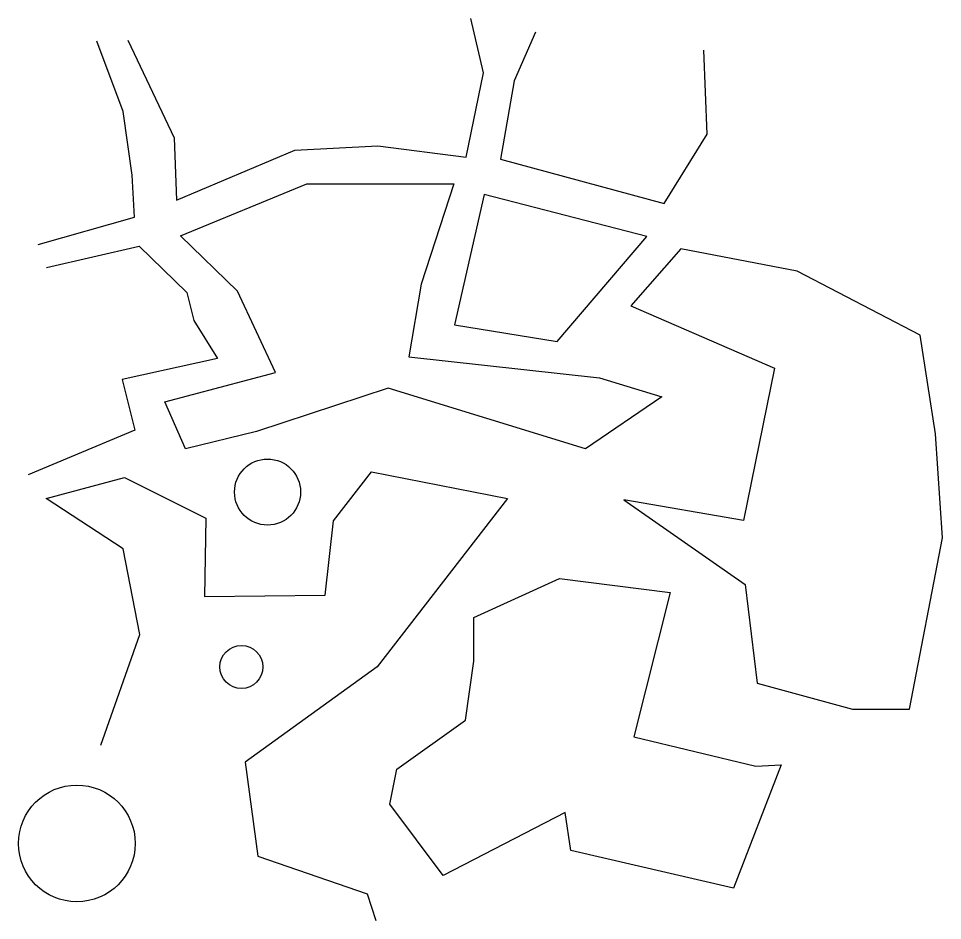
# Model space of a CAD drawing. Header units: millimetres. Extents: x 2.9 to 100.8, y 13.2 to 108.8.
import ezdxf

# ---------------------------------------------------------------- set-up
doc = ezdxf.new("R2010")
doc.units = ezdxf.units.MM
doc.layers.add('Default', color=18, linetype='Continuous', true_color=0x000000)

# ---------------------------------------------------------------- blocks, each defined once
blk = doc.blocks.new('ThisBlock')
at = {"layer": 'Default'}
for points in [[(14.439, 106.519), (19.377, 96.16), (19.618, 89.536), (32.144, 94.836), (40.937, 95.317), (50.331, 94.113), (52.138, 103.026), (50.813, 108.807)], [(57.678, 107.362), (55.39, 102.183), (53.945, 93.872), (71.289, 89.175), (75.865, 96.522), (75.504, 105.435)], [(4.945, 84.827), (15.162, 87.729), (14.921, 92.186), (13.957, 98.931), (11.187, 106.398)], [(5.832, 82.414), (15.646, 84.644), (20.702, 79.737), (21.445, 76.764), (23.973, 72.749), (13.862, 70.518), (15.2, 65.165), (3.899, 60.407)], [(11.581, 31.737), (15.744, 43.484), (13.96, 52.554), (5.782, 57.907), (14.109, 60.138), (22.733, 55.826), (22.584, 47.499), (35.372, 47.647), (36.264, 55.528), (40.279, 60.733), (54.703, 57.907), (40.874, 40.064), (26.897, 29.953), (28.235, 19.99), (39.833, 15.975), (40.725, 13.15)]]:
    blk.add_lwpolyline(points, dxfattribs=at)
for points in [[(18.368, 68.137), (30.117, 71.258), (26.078, 79.886), (20.02, 85.76), (33.421, 91.268), (49.025, 91.268), (45.537, 80.62), (44.252, 72.91), (64.445, 70.707), (71.054, 68.688), (62.976, 63.181), (42.049, 69.606), (28.097, 65.017), (20.571, 63.181)], [(52.217, 90.156), (49.094, 76.327), (59.949, 74.543), (69.466, 85.695)], [(73.085, 84.386), (67.761, 78.328), (82.998, 71.72), (79.693, 55.565), (67.027, 57.768), (79.877, 48.773), (81.162, 38.309), (91.259, 35.555), (97.317, 35.555), (100.805, 53.729), (100.07, 64.744), (98.418, 75.207), (85.384, 82)], [(42.956, 29.209), (50.242, 34.414), (51.134, 40.659), (51.134, 45.268), (60.204, 49.432), (71.951, 47.945), (68.085, 32.629), (81.022, 29.507), (83.698, 29.655), (78.643, 16.57), (61.394, 20.585), (60.799, 24.6), (47.863, 17.908), (42.212, 25.492)]]:
    blk.add_lwpolyline(points, close=True, dxfattribs=at)
for centre, radius in [((29.263, 58.591), 3.501), ((26.493, 40.043), 2.285), ((9.053, 21.328), 6.188)]:
    blk.add_circle(centre, radius, dxfattribs=at)

msp = doc.modelspace()

# ---------------------------------------------------------------- block references
at = {"layer": 'Default'}
msp.add_blockref('ThisBlock', (0, 0), dxfattribs=at)

doc.saveas('drawing.dxf')
